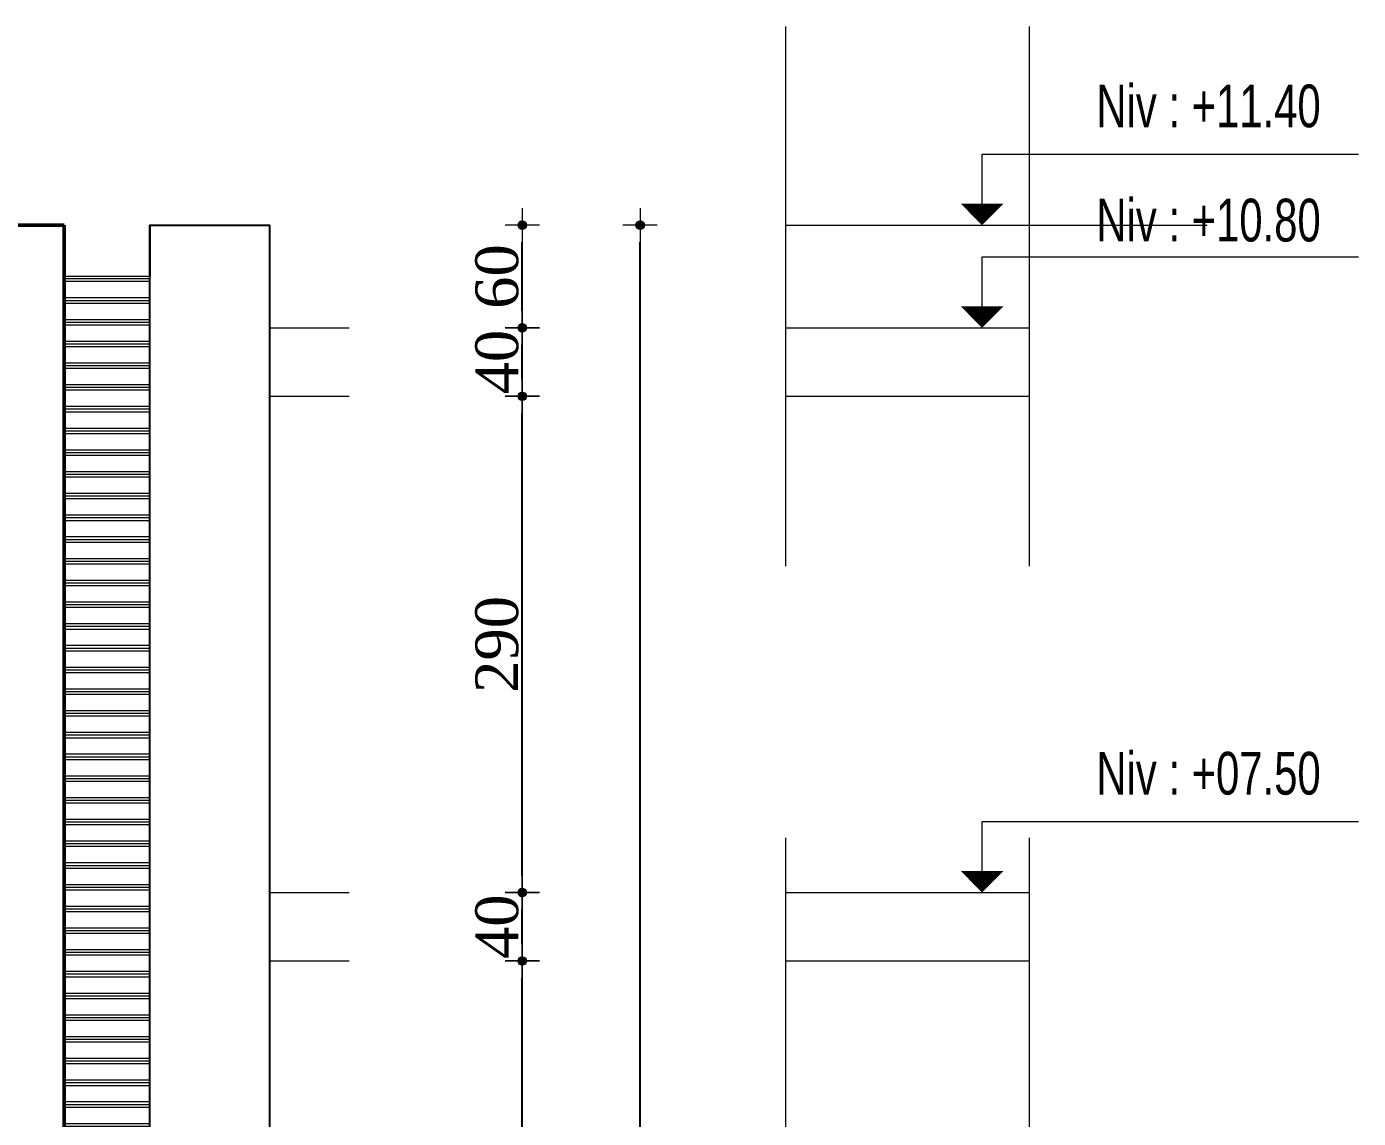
# Model space of a CAD drawing. Header units: metres. Extents: x 0 to 4415, y 1197 to 2590.
# Drawn here: x 1872.33 to 1880.11, y 1208.37 to 1214.75 of the extents above; entities that cross this region are included whole.
import ezdxf
from ezdxf.enums import TextEntityAlignment as Align

# ---------------------------------------------------------------- set-up
doc = ezdxf.new("R2010")
doc.units = ezdxf.units.M
doc.linetypes.add('CACHE2', pattern=[4.7625, 3.175, -1.5875])
doc.linetypes.add('CONTINU', pattern=[0])
doc.layers.get('DEFPOINTS').update_dxf_attribs({"lineweight": 5})
for name, color, linetype, lineweight in [('00-cot-ext 2', 7, 'Continuous', 13), ('00-Niveau', 2, 'Continuous', 9), ('caché', 20, 'CACHE2', 13), ('façade 03', 33, 'Continuous', 25), ('mur', 7, 'Continuous', 50), ('REVETEMENT FAcade', 251, 'CONTINU', 5), ('vue', 7, 'Continuous', 5)]:
    doc.layers.add(name, color=color, linetype=linetype, lineweight=lineweight)
doc.styles.add('STYLE2', font='swissl.ttf', dxfattribs={"width": 0.7})
doc.styles.add('WALIDcotat', font='times.ttf')
doc.dimstyles.new('walid 100', dxfattribs={"dimscale": 0, "dimtxt": 0.25, "dimasz": 0.1, "dimexe": 1.25, "dimexo": 0.625, "dimgap": 0.02, "dimtad": 1, "dimdec": 0, "dimlfac": 100, "dimrnd": 5, "dimtxsty": 'WALIDcotat', "dimblk": 'COTE', "dimcen": 2.5, "dimse1": 1, "dimse2": 1, "dimclrd": 256, "dimclrt": 256, "dimadec": 0, "dimazin": 0, "dimtfac": 1, "dimtdec": 0, "dimtix": 1, "dimtmove": 2, "dimatfit": 3, "dimldrblk": 'COTE', "dimfxl": 1.25, "dimarcsym": 0})

# ---------------------------------------------------------------- blocks, each defined once
blk = doc.blocks.new('COTE')
at = {"ltscale": 0.05}
h = blk.add_hatch(color=256, dxfattribs=at)
edge = h.paths.add_edge_path()
edge.add_arc((0, 0), 0.25, 0, 360)
for p, q in [((0, -1), (0, 1)), ((1, 0), (-1, 0))]:
    blk.add_line(p, q)
blk.add_circle((0, 0), 0.25)
blk = doc.blocks.new('*D162')
at = {"layer": '00-cot-ext 2', "lineweight": -2, "transparency": 16777216}
blk.add_line((1875.2271, 1206.4882), (1875.2271, 1209.1882), dxfattribs=at)
at = {"layer": 'DEFPOINTS', "color": 0, "transparency": 16777216}
for p in [(1873.4227, 1209.2882), (1875.2271, 1209.2882), (1872.574, 1206.3882)]:
    blk.add_point(p, dxfattribs=at)
at = {"layer": '00-cot-ext 2', "lineweight": -2, "transparency": 16777216, "xscale": 0.1, "yscale": 0.1, "zscale": 0.1}
for p, rotation in [((1875.2271, 1209.2882), 90), ((1875.2271, 1206.3882), 270)]:
    blk.add_blockref('COTE', p, dxfattribs=dict(at, rotation=rotation))
at = {"layer": '00-cot-ext 2', "transparency": 16777216, "insert": (1875.0795, 1207.8382), "char_height": 0.25, "attachment_point": 5, "rotation": 90, "style": 'WALIDcotat'}
blk.add_mtext('290', dxfattribs=at)
blk = doc.blocks.new('*D163')
at = {"layer": '00-cot-ext 2', "lineweight": -2, "transparency": 16777216}
blk.add_line((1875.2271, 1209.3882), (1875.2271, 1209.5882), dxfattribs=at)
at = {"layer": 'DEFPOINTS', "color": 0, "transparency": 16777216}
for p in [(1872.574, 1209.6882), (1875.2271, 1209.6882), (1873.4227, 1209.2882)]:
    blk.add_point(p, dxfattribs=at)
at = {"layer": '00-cot-ext 2', "lineweight": -2, "transparency": 16777216, "xscale": 0.1, "yscale": 0.1, "zscale": 0.1}
for p, rotation in [((1875.2271, 1209.6882), 90), ((1875.2271, 1209.2882), 270)]:
    blk.add_blockref('COTE', p, dxfattribs=dict(at, rotation=rotation))
at = {"layer": '00-cot-ext 2', "transparency": 16777216, "insert": (1875.0799, 1209.4882), "char_height": 0.25, "attachment_point": 5, "rotation": 90, "style": 'WALIDcotat'}
blk.add_mtext('40', dxfattribs=at)
blk = doc.blocks.new('*D164')
at = {"layer": '00-cot-ext 2', "lineweight": -2, "transparency": 16777216}
blk.add_line((1875.2271, 1209.7882), (1875.2271, 1212.4882), dxfattribs=at)
at = {"layer": 'DEFPOINTS', "color": 0, "transparency": 16777216}
for p in [(1872.574, 1212.5882), (1875.2271, 1212.5882), (1872.574, 1209.6882)]:
    blk.add_point(p, dxfattribs=at)
at = {"layer": '00-cot-ext 2', "lineweight": -2, "transparency": 16777216, "xscale": 0.1, "yscale": 0.1, "zscale": 0.1}
for p, rotation in [((1875.2271, 1212.5882), 90), ((1875.2271, 1209.6882), 270)]:
    blk.add_blockref('COTE', p, dxfattribs=dict(at, rotation=rotation))
at = {"layer": '00-cot-ext 2', "transparency": 16777216, "insert": (1875.0795, 1211.1382), "char_height": 0.25, "attachment_point": 5, "rotation": 90, "style": 'WALIDcotat'}
blk.add_mtext('290', dxfattribs=at)
blk = doc.blocks.new('*D165')
at = {"layer": '00-cot-ext 2', "lineweight": -2, "transparency": 16777216}
blk.add_line((1875.2271, 1212.6882), (1875.2271, 1212.8882), dxfattribs=at)
at = {"layer": 'DEFPOINTS', "color": 0, "transparency": 16777216}
for p in [(1872.574, 1212.9882), (1875.2271, 1212.9882), (1872.574, 1212.5882)]:
    blk.add_point(p, dxfattribs=at)
at = {"layer": '00-cot-ext 2', "lineweight": -2, "transparency": 16777216, "xscale": 0.1, "yscale": 0.1, "zscale": 0.1}
for p, rotation in [((1875.2271, 1212.9882), 90), ((1875.2271, 1212.5882), 270)]:
    blk.add_blockref('COTE', p, dxfattribs=dict(at, rotation=rotation))
at = {"layer": '00-cot-ext 2', "transparency": 16777216, "insert": (1875.0799, 1212.7882), "char_height": 0.25, "attachment_point": 5, "rotation": 90, "style": 'WALIDcotat'}
blk.add_mtext('40', dxfattribs=at)
blk = doc.blocks.new('*D166')
at = {"layer": '00-cot-ext 2', "lineweight": -2, "transparency": 16777216}
blk.add_line((1875.2271, 1213.0882), (1875.2271, 1213.4882), dxfattribs=at)
at = {"layer": 'DEFPOINTS', "color": 0, "transparency": 16777216}
for p in [(1872.574, 1213.5882), (1875.2271, 1213.5882), (1872.574, 1212.9882)]:
    blk.add_point(p, dxfattribs=at)
at = {"layer": '00-cot-ext 2', "lineweight": -2, "transparency": 16777216, "xscale": 0.1, "yscale": 0.1, "zscale": 0.1}
for p, rotation in [((1875.2271, 1213.5882), 90), ((1875.2271, 1212.9882), 270)]:
    blk.add_blockref('COTE', p, dxfattribs=dict(at, rotation=rotation))
at = {"layer": '00-cot-ext 2', "transparency": 16777216, "insert": (1875.0799, 1213.2882), "char_height": 0.25, "attachment_point": 5, "rotation": 90, "style": 'WALIDcotat'}
blk.add_mtext('60', dxfattribs=at)
blk = doc.blocks.new('*D160')
at = {"layer": '00-cot-ext 2', "lineweight": -2, "transparency": 16777216}
blk.add_line((1875.9156, 1202.2882), (1875.9156, 1213.4882), dxfattribs=at)
at = {"layer": 'DEFPOINTS', "color": 0, "transparency": 16777216}
for p in [(1872.574, 1213.5882), (1875.9156, 1213.5882), (1873.612, 1202.1882)]:
    blk.add_point(p, dxfattribs=at)
at = {"layer": '00-cot-ext 2', "lineweight": -2, "transparency": 16777216, "xscale": 0.1, "yscale": 0.1, "zscale": 0.1}
for p, rotation in [((1875.9156, 1213.5882), 90), ((1875.9156, 1202.1882), 270)]:
    blk.add_blockref('COTE', p, dxfattribs=dict(at, rotation=rotation))
at = {"layer": '00-cot-ext 2', "transparency": 16777216, "insert": (1875.7684, 1207.8882), "char_height": 0.25, "attachment_point": 5, "rotation": 90, "style": 'WALIDcotat'}
blk.add_mtext('1140', dxfattribs=at)

msp = doc.modelspace()

# ---------------------------------------------------------------- hatches: boundary and pattern name
at = {"layer": 'REVETEMENT FAcade'}
h = msp.add_hatch(dxfattribs=at)
h.set_pattern_fill('PLAST', color=256, scale=0.02)
h.set_pattern_definition([(0, (493.07473, -69.94784), (0, 0.127), []), (0, (493.07473, -69.93196), (0, 0.127), []), (0, (493.07473, -69.91609), (0, 0.127), [])])
h.paths.add_polyline_path([(1873.049, 1213.2882), (1872.549, 1213.2882), (1872.549, 1205.9882), (1873.049, 1205.9882)])

# ---------------------------------------------------------------- linework, layer by layer
at = {"layer": '00-Niveau'}
for p, q in [((1877.9145, 1213.5882), (1877.9145, 1214.0025)), ((1877.9145, 1214.0025), (1880.1142, 1214.0025)), ((1877.9145, 1212.9882), (1877.9145, 1213.4025)), ((1877.9145, 1213.4025), (1880.1142, 1213.4025)), ((1877.9145, 1209.6882), (1877.9145, 1210.1025)), ((1877.9145, 1210.1025), (1880.1142, 1210.1025))]:
    msp.add_line(p, q, dxfattribs=at)
for points in [[(1877.9145, 1213.7146, 0.25, 0, 0), (1877.9145, 1213.5882, 0, 0, 0)], [(1877.9145, 1213.1146, 0.25, 0, 0), (1877.9145, 1212.9882, 0, 0, 0)], [(1877.9145, 1209.8146, 0.25, 0, 0), (1877.9145, 1209.6882, 0, 0, 0)]]:
    msp.add_lwpolyline(points, format="xyseb", dxfattribs=at)
at = {"layer": 'caché', "linetype": 'CACHE2'}
for p, q in [((1876.7679, 1202.0701), (1876.7679, 1214.7487)), ((1878.192, 1202.0701), (1878.192, 1214.7487)), ((1876.7679, 1213.5882), (1879.23, 1213.5882)), ((1873.749, 1212.9882), (1874.2143, 1212.9882)), ((1876.7679, 1212.9882), (1878.192, 1212.9882)), ((1873.749, 1212.5882), (1874.2143, 1212.5882)), ((1876.7679, 1212.5882), (1878.192, 1212.5882)), ((1873.749, 1209.6882), (1874.2143, 1209.6882)), ((1876.7679, 1209.6882), (1878.192, 1209.6882)), ((1873.749, 1209.2882), (1874.2143, 1209.2882)), ((1876.7679, 1209.2882), (1878.192, 1209.2882))]:
    msp.add_line(p, q, dxfattribs=at)
at = {"layer": 'façade 03'}
msp.add_line((1873.049, 1213.5882), (1873.049, 1213.2882), dxfattribs=at)
msp.add_lwpolyline([(1873.749, 1205.6882), (1873.049, 1205.6882), (1873.049, 1213.5882), (1873.749, 1213.5882)], close=True, dxfattribs=at)
at = {"layer": 'mur'}
for p, q in [((1872.549, 1213.5882), (1851.2149, 1213.5882)), ((1872.549, 1205.6882), (1872.549, 1213.5882))]:
    msp.add_line(p, q, dxfattribs=at)
at = {"layer": 'vue'}
msp.add_line((1873.049, 1213.2882), (1872.549, 1213.2882), dxfattribs=at)

# ---------------------------------------------------------------- texts
at = {"layer": '00-Niveau', "style": 'STYLE2', "width": 0.7}
for s, p in [('Niv : +11.40', (1879.2384, 1214.4104)), ('Niv : +10.80', (1879.2384, 1213.743)), ('Niv : +07.50', (1879.2384, 1210.5104))]:
    msp.add_text(s, height=0.25, dxfattribs=at).set_placement(p, align=Align.TOP_CENTER)

# ---------------------------------------------------------------- dimensions: what is measured, and where the dimension line sits
at = {"layer": '00-cot-ext 2'}
for base, p1, p2, picture, middle in [((1875.2271, 1213.5882), (1872.574, 1212.9882), (1872.574, 1213.5882), '*D166', (1875.0799, 1213.2882)), ((1875.9156, 1213.5882), (1873.612, 1202.1882), (1872.574, 1213.5882), '*D160', (1875.7684, 1207.8882)), ((1875.2271, 1212.9882), (1872.574, 1212.5882), (1872.574, 1212.9882), '*D165', (1875.0799, 1212.7882)), ((1875.2271, 1212.5882), (1872.574, 1209.6882), (1872.574, 1212.5882), '*D164', (1875.0795, 1211.1382)), ((1875.2271, 1209.6882), (1873.4227, 1209.2882), (1872.574, 1209.6882), '*D163', (1875.0799, 1209.4882)), ((1875.2271, 1209.2882), (1872.574, 1206.3882), (1873.4227, 1209.2882), '*D162', (1875.0795, 1207.8382))]:
    dim = msp.add_linear_dim(base=base, p1=p1, p2=p2, angle=270, dimstyle='walid 100', override={"dimscale": 1, "dimfxl": 0}, dxfattribs=at)
    dim.commit()
    dim.dimension.update_dxf_attribs({"geometry": picture, "text_midpoint": middle})

doc.saveas('drawing.dxf')
